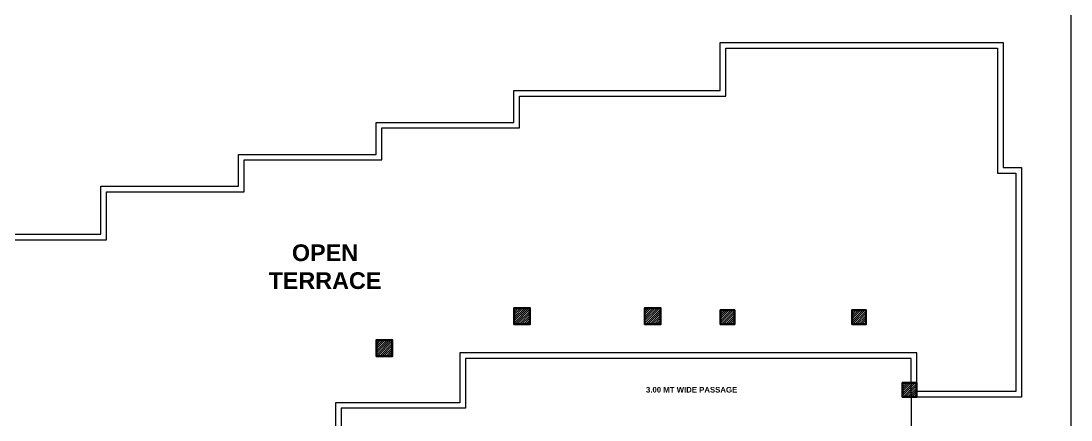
# Model space of a CAD drawing. Header units: metres. Extents: x 0 to 8495, y 0 to 3455.
# Drawn here: x 8351.37 to 8394.72, y 155.42 to 171.88 of the extents above; entities that cross this region are included whole.
import ezdxf

# ---------------------------------------------------------------- set-up
doc = ezdxf.new("R2010")
doc.units = ezdxf.units.M
doc.header["$MEASUREMENT"] = 0
doc.layers.get('0').update_dxf_attribs({"lineweight": 18})
doc.layers.add('Columns', color=12, linetype='Continuous', lineweight=25)
doc.styles.get("Standard").update_dxf_attribs({"font": 'ARIALN.TTF', "height": 0.2})

msp = doc.modelspace()

# ---------------------------------------------------------------- hatches: boundary and pattern name
at = {"layer": 'Columns'}
h = msp.add_hatch(dxfattribs=at)
h.set_pattern_fill('ANSI31', color=6, scale=0.5)
h.set_pattern_definition([(45, (1240.70108, -298.46832), (-0.0441941738, 0.0441941738), [])])
h.paths.add_polyline_path([(8372.373, 159.388), (8372.373, 160.018), (8371.743, 160.018), (8371.743, 159.388)])
h = msp.add_hatch(dxfattribs=at)
h.set_pattern_fill('ANSI31', color=6, scale=0.5)
h.set_pattern_definition([(45, (1246.09351, -298.46832), (-0.0441941738, 0.0441941738), [])])
h.paths.add_polyline_path([(8377.765, 159.388), (8377.765, 160.018), (8377.135, 160.018), (8377.135, 159.388)])
h = msp.add_hatch(dxfattribs=at)
h.set_pattern_fill('ANSI31', scale=0.5)
h.set_pattern_definition([(45, (1249.10973, -298.39832), (-0.0441941738, 0.0441941738), [])])
h.paths.add_polyline_path([(8380.267, 159.388), (8380.817, 159.388), (8380.817, 159.938), (8380.267, 159.938)])
h = msp.add_hatch(dxfattribs=at)
h.set_pattern_fill('ANSI31', scale=0.5)
h.set_pattern_definition([(45, (1254.54216, -298.39832), (-0.0441941738, 0.0441941738), [])])
h.paths.add_polyline_path([(8385.699, 159.388), (8386.249, 159.388), (8386.249, 159.938), (8385.699, 159.938)])
h = msp.add_hatch(dxfattribs=at)
h.set_pattern_fill('ANSI31', color=6, scale=0.5)
h.set_pattern_definition([(45, (1235.01865, -299.786316), (-0.0441941738, 0.0441941738), [])])
h.paths.add_polyline_path([(8366.69, 158.07), (8366.69, 158.7), (8366.06, 158.7), (8366.06, 158.07)])
h = msp.add_hatch(dxfattribs=at)
h.set_pattern_fill('ANSI31', scale=0.5)
h.set_pattern_definition([(45, (1256.623375, -301.396695), (-0.0441941738, 0.0441941738), [])])
h.paths.add_polyline_path([(8387.78, 156.389), (8388.33, 156.389), (8388.33, 156.939), (8387.78, 156.939)])

# ---------------------------------------------------------------- linework, layer by layer
at = {"lineweight": 0}
for p, q in [((8380.242, 169.016), (8380.242, 170.993)), ((8380.242, 170.993), (8391.919, 170.993)), ((8391.919, 170.993), (8391.919, 165.837)), ((8380.472, 168.786), (8380.472, 170.763)), ((8380.472, 170.763), (8391.689, 170.763)), ((8391.689, 170.763), (8391.689, 165.607)), ((8371.718, 167.698), (8371.718, 169.016)), ((8371.718, 169.016), (8380.242, 169.016)), ((8371.948, 167.468), (8371.948, 168.786)), ((8371.948, 168.786), (8380.472, 168.786)), ((8366.035, 166.38), (8366.035, 167.698)), ((8366.035, 167.698), (8371.718, 167.698)), ((8366.265, 166.15), (8366.265, 167.468)), ((8366.265, 167.468), (8371.948, 167.468)), ((8360.353, 165.062), (8360.353, 166.38)), ((8360.353, 166.38), (8366.035, 166.38)), ((8360.583, 164.832), (8360.583, 166.15)), ((8360.583, 166.15), (8366.265, 166.15)), ((8391.689, 165.607), (8392.448, 165.607)), ((8391.919, 165.837), (8392.678, 165.837)), ((8392.448, 165.607), (8392.448, 156.594)), ((8392.678, 165.837), (8392.678, 156.364)), ((8354.671, 163.085), (8354.671, 165.062)), ((8354.671, 165.062), (8360.353, 165.062)), ((8354.901, 162.855), (8354.901, 164.832)), ((8354.901, 164.832), (8360.583, 164.832)), ((8346.147, 163.085), (8354.671, 163.085)), ((8346.377, 162.855), (8354.901, 162.855)), ((8388.355, 158.193), (8369.494, 158.193)), ((8369.494, 158.193), (8369.494, 156.134)), ((8388.125, 157.963), (8369.724, 157.963)), ((8369.724, 157.963), (8369.724, 155.904)), ((8388.125, 156.364), (8388.125, 157.963)), ((8388.355, 156.594), (8388.355, 158.193)), ((8392.448, 156.594), (8388.355, 156.594)), ((8369.494, 156.134), (8364.362, 156.134)), ((8364.362, 156.134), (8364.362, 151.964)), ((8392.678, 156.364), (8388.125, 156.364)), ((8369.724, 155.904), (8364.592, 155.904)), ((8364.592, 155.904), (8364.592, 152.904))]:
    msp.add_line(p, q, dxfattribs=at)
at = {"color": 251, "lineweight": 0}
msp.add_line((8388.125, 156.364), (8388.125, 135.78), dxfattribs=at)
at = {"lineweight": 0}
msp.add_lwpolyline([(8253.018, 335.407), (8394.724, 335.407), (8394.724, 126.342), (8253.018, 126.342)], close=True, dxfattribs=at)
at = {"layer": 'Columns', "color": 6}
for points in [[(8371.718, 159.363), (8372.398, 159.363), (8372.398, 160.043), (8371.718, 160.043)], [(8371.743, 159.388), (8372.373, 159.388), (8372.373, 160.018), (8371.743, 160.018)], [(8377.11, 159.363), (8377.79, 159.363), (8377.79, 160.043), (8377.11, 160.043)], [(8377.135, 159.388), (8377.765, 159.388), (8377.765, 160.018), (8377.135, 160.018)], [(8366.035, 158.045), (8366.715, 158.045), (8366.715, 158.725), (8366.035, 158.725)], [(8366.06, 158.07), (8366.69, 158.07), (8366.69, 158.7), (8366.06, 158.7)]]:
    msp.add_lwpolyline(points, close=True, dxfattribs=at)
at = {"layer": 'Columns', "color": 7}
for points in [[(8380.242, 159.363), (8380.842, 159.363), (8380.842, 159.963), (8380.242, 159.963)], [(8380.267, 159.388), (8380.817, 159.388), (8380.817, 159.938), (8380.267, 159.938)], [(8385.674, 159.363), (8386.274, 159.363), (8386.274, 159.963), (8385.674, 159.963)], [(8385.699, 159.388), (8386.249, 159.388), (8386.249, 159.938), (8385.699, 159.938)], [(8387.755, 156.364), (8388.355, 156.364), (8388.355, 156.964), (8387.755, 156.964)], [(8387.78, 156.389), (8388.33, 156.389), (8388.33, 156.939), (8387.78, 156.939)]]:
    msp.add_lwpolyline(points, close=True, dxfattribs=at)

# ---------------------------------------------------------------- texts
at = {"color": 251, "lineweight": -2, "insert": (8363.924, 161.741), "char_height": 0.69, "width": 11.53624, "attachment_point": 5}
msp.add_mtext('{\\fArial|b1|i0|c0|p34;\\C1;OPEN \\PTERRACE }', dxfattribs=at)
at = {"color": 251, "linetype": 'ByBlock', "lineweight": -2, "insert": (8379.06, 156.666), "char_height": 0.23, "width": 3.84541, "attachment_point": 5}
msp.add_mtext('{\\fArial|b1|i0|c0|p34;3.00 MT WIDE PASSAGE}', dxfattribs=at)

doc.saveas('drawing.dxf')
